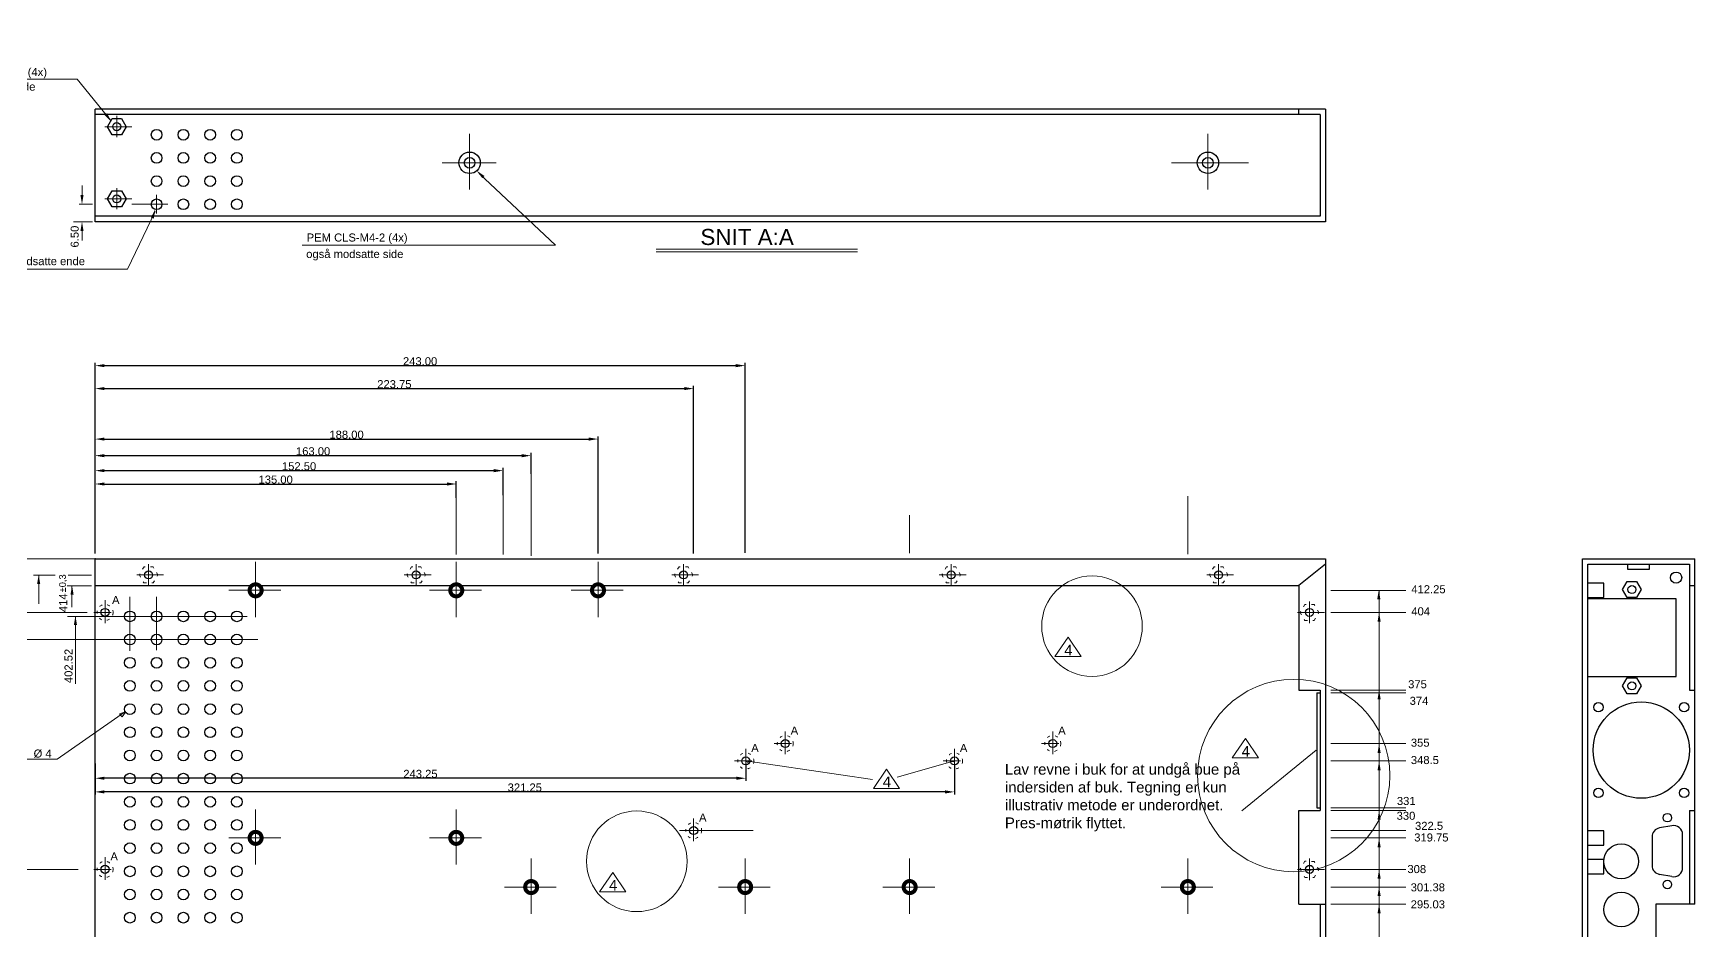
# Model space of a CAD drawing. Extents: x 23 to 957, y -82 to 697.
# Drawn here: x 336 to 957, y 362 to 697 of the extents above; entities that cross this region are included whole.
import ezdxf
from ezdxf.enums import TextEntityAlignment as Align

# ---------------------------------------------------------------- set-up
doc = ezdxf.new("R2010")
doc.units = 0
doc.header["$MEASUREMENT"] = 0
doc.linetypes.add('CENT', pattern=[11, 5, -2, 2, -2])
doc.linetypes.add('SKJUL1', pattern=[3, 1, -2])
doc.layers.get('0').update_dxf_attribs({"linetype": 'CONTINUOUS'})
doc.layers.get('DEFPOINTS').update_dxf_attribs({"linetype": 'CONTINUOUS'})
doc.layers.add('DIM', color=1, linetype='CONTINUOUS', lineweight=13)
doc.layers.add('EMNE', color=3, linetype='CONTINUOUS', lineweight=30)
doc.layers.get('0').off()
doc.styles.get("Standard").update_dxf_attribs({"font": 'arial.ttf'})
doc.dimstyles.get("Standard").update_dxf_attribs({"dimtxt": 0.18, "dimasz": 0.18, "dimexe": 0.18, "dimexo": 0.0625, "dimgap": 0.09, "dimtad": 0, "dimtih": 1, "dimtoh": 1, "dimdec": 4, "dimzin": 0, "dimdsep": 46, "dimtxsty": 'Standard', "dimcen": 0.09, "dimadec": 0, "dimazin": 0, "dimtfac": 1, "dimtdec": 4, "dimtofl": 0, "dimtmove": 0, "dimatfit": 3, "dimfxl": 0, "dimtolj": 1, "dimtzin": 0, "dimarcsym": 0})

# ---------------------------------------------------------------- blocks, each defined once
blk = doc.blocks.new('*D4')
at = {"color": 0, "linetype": 'ByBlock'}
for p, q in [((304.07, 690.18), (287.03, 690.18)), ((288.03, 651.68), (288.03, 686.68)), ((304.07, 648.18), (287.03, 648.18))]:
    blk.add_line(p, q, dxfattribs=at)
for points in [[(288.61, 686.68), (287.44, 686.68), (288.03, 690.18)], [(288.61, 651.68), (287.44, 651.68), (288.03, 648.18)]]:
    blk.add_solid(points, dxfattribs=at)
at = {"layer": 'DEFPOINTS', "color": 0, "linetype": 'ByBlock'}
for p in [(288.03, 690.18), (305.07, 690.18), (305.07, 648.18)]:
    blk.add_point(p, dxfattribs=at)
at = {"color": 0, "linetype": 'ByBlock'}
blk.add_text('42.00', height=3, rotation=90, dxfattribs=at).set_placement((286.53, 663.68))
blk = doc.blocks.new('*D3')
at = {"color": 0, "linetype": 'ByBlock'}
for p, q in [((305.07, 647.18), (305.07, 637.59)), ((313.17, 647.18), (313.17, 637.59)), ((308.57, 638.59), (309.67, 638.59))]:
    blk.add_line(p, q, dxfattribs=at)
for points in [[(308.57, 638.01), (308.57, 639.18), (305.07, 638.59)], [(309.67, 638.01), (309.67, 639.18), (313.17, 638.59)]]:
    blk.add_solid(points, dxfattribs=at)
at = {"layer": 'DEFPOINTS', "color": 0, "linetype": 'ByBlock'}
for p in [(305.07, 648.18), (313.17, 648.18), (313.17, 638.59)]:
    blk.add_point(p, dxfattribs=at)
at = {"color": 0, "linetype": 'ByBlock'}
blk.add_text('8.10', height=3, dxfattribs=at).set_placement((305.37, 640.09))
blk = doc.blocks.new('*D5')
at = {"color": 0, "linetype": 'ByBlock'}
for p, q in [((305.07, 691.18), (305.07, 697.7)), ((308.57, 696.7), (309.67, 696.7)), ((313.17, 691.18), (313.17, 697.7))]:
    blk.add_line(p, q, dxfattribs=at)
for points in [[(308.57, 696.12), (308.57, 697.28), (305.07, 696.7)], [(309.67, 696.12), (309.67, 697.28), (313.17, 696.7)]]:
    blk.add_solid(points, dxfattribs=at)
at = {"layer": 'DEFPOINTS', "color": 0, "linetype": 'ByBlock'}
for p in [(313.17, 696.7), (305.07, 690.18), (313.17, 690.18)]:
    blk.add_point(p, dxfattribs=at)
at = {"color": 0, "linetype": 'ByBlock'}
blk.add_text('8.10', height=3, dxfattribs=at).set_placement((305.37, 698.2))
blk = doc.blocks.new('*D6')
at = {"color": 0, "linetype": 'ByBlock'}
for p, q in [((304.07, 626.68), (293.22, 626.68)), ((294.22, 621.68), (294.22, 623.18)), ((304.07, 618.18), (293.22, 618.18))]:
    blk.add_line(p, q, dxfattribs=at)
for points in [[(294.8, 623.18), (293.63, 623.18), (294.22, 626.68)], [(294.8, 621.68), (293.63, 621.68), (294.22, 618.18)]]:
    blk.add_solid(points, dxfattribs=at)
at = {"layer": 'DEFPOINTS', "color": 0, "linetype": 'ByBlock'}
for p in [(294.22, 626.68), (305.07, 626.68), (305.07, 618.18)]:
    blk.add_point(p, dxfattribs=at)
at = {"color": 0, "linetype": 'ByBlock'}
blk.add_text('8.50', height=3, rotation=90, dxfattribs=at).set_placement((292.72, 618.18))
blk = doc.blocks.new('*D7')
at = {"color": 0, "linetype": 'ByBlock'}
for p, q in [((304.07, 653.68), (287.47, 653.68)), ((288.47, 621.68), (288.47, 650.18)), ((304.07, 618.18), (287.47, 618.18))]:
    blk.add_line(p, q, dxfattribs=at)
for points in [[(289.06, 650.18), (287.89, 650.18), (288.47, 653.68)], [(289.06, 621.68), (287.89, 621.68), (288.47, 618.18)]]:
    blk.add_solid(points, dxfattribs=at)
at = {"layer": 'DEFPOINTS', "color": 0, "linetype": 'ByBlock'}
for p in [(288.47, 653.68), (305.07, 653.68), (305.07, 618.18)]:
    blk.add_point(p, dxfattribs=at)
at = {"color": 0, "linetype": 'ByBlock'}
blk.add_text('35.50', height=3, rotation=90, dxfattribs=at).set_placement((286.97, 630.18))
blk = doc.blocks.new('*D8')
at = {"color": 0, "linetype": 'ByBlock'}
for p, q in [((305.07, 502.53), (305.07, 505.3)), ((308.57, 504.3), (314.57, 504.3)), ((318.07, 502.53), (318.07, 505.3))]:
    blk.add_line(p, q, dxfattribs=at)
for points in [[(308.57, 503.72), (308.57, 504.88), (305.07, 504.3)], [(314.57, 503.72), (314.57, 504.88), (318.07, 504.3)]]:
    blk.add_solid(points, dxfattribs=at)
at = {"layer": 'DEFPOINTS', "color": 0, "linetype": 'ByBlock'}
for p in [(318.07, 504.3), (305.07, 501.53), (318.07, 501.53)]:
    blk.add_point(p, dxfattribs=at)
at = {"color": 0, "linetype": 'ByBlock'}
blk.add_text('13.00', height=3, dxfattribs=at).set_placement((306.57, 505.8))
blk = doc.blocks.new('*D9')
at = {"color": 0, "linetype": 'ByBlock'}
for p, q in [((305.07, 502.53), (305.07, 510.3)), ((328.07, 502.53), (328.07, 510.3)), ((308.57, 509.3), (324.57, 509.3))]:
    blk.add_line(p, q, dxfattribs=at)
for points in [[(308.57, 508.72), (308.57, 509.88), (305.07, 509.3)], [(324.57, 508.72), (324.57, 509.88), (328.07, 509.3)]]:
    blk.add_solid(points, dxfattribs=at)
at = {"layer": 'DEFPOINTS', "color": 0, "linetype": 'ByBlock'}
for p in [(328.07, 509.3), (305.07, 501.53), (328.07, 501.53)]:
    blk.add_point(p, dxfattribs=at)
at = {"color": 0, "linetype": 'ByBlock'}
blk.add_text('23.00', height=3, dxfattribs=at).set_placement((311.07, 510.8))
blk = doc.blocks.new('*D38')
at = {"color": 0, "linetype": 'ByBlock'}
for p, q in [((355.07, 502.53), (355.07, 517.09)), ((358.57, 516.09), (411.57, 516.09)), ((415.07, 502.53), (415.07, 517.09))]:
    blk.add_line(p, q, dxfattribs=at)
for points in [[(358.57, 516.67), (358.57, 515.5), (355.07, 516.09)], [(411.57, 516.67), (411.57, 515.5), (415.07, 516.09)]]:
    blk.add_solid(points, dxfattribs=at)
at = {"layer": 'DEFPOINTS', "color": 0, "linetype": 'ByBlock'}
for p in [(415.07, 516.09), (355.07, 501.53), (415.07, 501.53)]:
    blk.add_point(p, dxfattribs=at)
at = {"color": 0, "linetype": 'ByBlock'}
blk.add_text('60.00', height=3, dxfattribs=at).set_placement((385.07, 519.09), align=Align.MIDDLE_CENTER)
blk = doc.blocks.new('*D70')
at = {"layer": 'DEFPOINTS', "color": 0}
for p in [(494.07, 528.51), (359.07, 522.33), (494.07, 522.33)]:
    blk.add_point(p, dxfattribs=at)
at = {"layer": 'DIM', "color": 0, "lineweight": -2}
for p, q in [((359.07, 523.33), (359.07, 529.51)), ((362.57, 528.51), (490.57, 528.51)), ((494.07, 523.33), (494.07, 529.51))]:
    blk.add_line(p, q, dxfattribs=at)
at = {"layer": 'DIM', "color": 0}
for points in [[(362.57, 529.1), (362.57, 527.93), (359.07, 528.51)], [(490.57, 529.1), (490.57, 527.93), (494.07, 528.51)]]:
    blk.add_solid(points, dxfattribs=at)
at = {"layer": 'DIM', "color": 0, "insert": (426.57, 530.14), "char_height": 3, "attachment_point": 5}
blk.add_mtext('\\A1;135.00', dxfattribs=at)
blk = doc.blocks.new('*D72')
at = {"layer": 'DEFPOINTS', "color": 0}
for p in [(522.07, 539.1), (359.07, 531.32), (522.07, 531.32)]:
    blk.add_point(p, dxfattribs=at)
at = {"layer": 'DIM', "color": 0, "lineweight": -2}
for p, q in [((359.07, 532.32), (359.07, 540.1)), ((362.57, 539.1), (518.57, 539.1)), ((522.07, 532.32), (522.07, 540.1))]:
    blk.add_line(p, q, dxfattribs=at)
at = {"layer": 'DIM', "color": 0}
for points in [[(362.57, 539.68), (362.57, 538.51), (359.07, 539.1)], [(518.57, 539.68), (518.57, 538.51), (522.07, 539.1)]]:
    blk.add_solid(points, dxfattribs=at)
at = {"layer": 'DIM', "color": 0, "insert": (440.57, 540.72), "char_height": 3, "attachment_point": 5}
blk.add_mtext('\\A1;163.00', dxfattribs=at)
blk = doc.blocks.new('*D39')
at = {"color": 0, "linetype": 'ByBlock'}
for p, q in [((355.07, 669.53), (355.07, 680.72)), ((358.57, 679.72), (491.57, 679.72)), ((495.07, 669.53), (495.07, 680.72))]:
    blk.add_line(p, q, dxfattribs=at)
for points in [[(358.57, 680.3), (358.57, 679.13), (355.07, 679.72)], [(491.57, 680.3), (491.57, 679.13), (495.07, 679.72)]]:
    blk.add_solid(points, dxfattribs=at)
at = {"layer": 'DEFPOINTS', "color": 0, "linetype": 'ByBlock'}
for p in [(495.07, 679.72), (355.07, 668.53), (495.07, 668.53)]:
    blk.add_point(p, dxfattribs=at)
at = {"color": 0, "linetype": 'ByBlock'}
blk.add_text('140.00', height=3, dxfattribs=at).set_placement((425.07, 682.72), align=Align.MIDDLE_CENTER)
blk = doc.blocks.new('*D40')
at = {"color": 0, "linetype": 'ByBlock'}
for p, q in [((355.07, 669.53), (355.07, 693.43)), ((358.57, 692.43), (767.57, 692.43)), ((771.07, 669.53), (771.07, 693.43))]:
    blk.add_line(p, q, dxfattribs=at)
for points in [[(358.57, 693.02), (358.57, 691.85), (355.07, 692.43)], [(767.57, 693.02), (767.57, 691.85), (771.07, 692.43)]]:
    blk.add_solid(points, dxfattribs=at)
at = {"layer": 'DEFPOINTS', "color": 0, "linetype": 'ByBlock'}
for p in [(771.07, 692.43), (355.07, 668.53), (771.07, 668.53)]:
    blk.add_point(p, dxfattribs=at)
at = {"color": 0, "linetype": 'ByBlock'}
blk.add_text('416.00', height=3, dxfattribs=at).set_placement((563.07, 695.43), align=Align.MIDDLE_CENTER)
blk = doc.blocks.new('*D41')
at = {"color": 0, "linetype": 'ByBlock'}
for p, q in [((817.07, 648.53), (827.77, 648.53)), ((826.77, 630.03), (826.77, 645.03)), ((817.07, 626.53), (827.77, 626.53))]:
    blk.add_line(p, q, dxfattribs=at)
for points in [[(826.19, 645.03), (827.36, 645.03), (826.77, 648.53)], [(826.19, 630.03), (827.36, 630.03), (826.77, 626.53)]]:
    blk.add_solid(points, dxfattribs=at)
at = {"layer": 'DEFPOINTS', "color": 0, "linetype": 'ByBlock'}
for p in [(816.07, 648.53), (826.77, 648.53), (816.07, 626.53)]:
    blk.add_point(p, dxfattribs=at)
at = {"color": 0, "linetype": 'ByBlock'}
blk.add_text('22.00', height=3, rotation=90, dxfattribs=at).set_placement((823.77, 637.53), align=Align.MIDDLE_CENTER)
blk = doc.blocks.new('*D71')
at = {"layer": 'DEFPOINTS', "color": 0}
for p in [(511.57, 533.5), (359.07, 523.35), (511.57, 523.35)]:
    blk.add_point(p, dxfattribs=at)
at = {"layer": 'DIM', "color": 0, "lineweight": -2}
for p, q in [((359.07, 524.35), (359.07, 534.5)), ((511.57, 524.35), (511.57, 534.5)), ((362.57, 533.5), (508.07, 533.5))]:
    blk.add_line(p, q, dxfattribs=at)
at = {"layer": 'DIM', "color": 0}
for points in [[(362.57, 534.09), (362.57, 532.92), (359.07, 533.5)], [(508.07, 534.09), (508.07, 532.92), (511.57, 533.5)]]:
    blk.add_solid(points, dxfattribs=at)
at = {"layer": 'DIM', "color": 0, "insert": (435.32, 535.12), "char_height": 3, "attachment_point": 5}
blk.add_mtext('\\A1;152.50', dxfattribs=at)
blk = doc.blocks.new('*D75')
at = {"layer": 'DEFPOINTS', "color": 0}
for p in [(602.07, 572.74), (359.07, 522.16), (602.07, 501.85)]:
    blk.add_point(p, dxfattribs=at)
at = {"layer": 'DIM', "color": 0, "lineweight": -2}
for p, q in [((359.07, 523.16), (359.07, 573.74)), ((362.57, 572.74), (598.57, 572.74)), ((602.07, 502.85), (602.07, 573.74))]:
    blk.add_line(p, q, dxfattribs=at)
at = {"layer": 'DIM', "color": 0}
for points in [[(362.57, 573.32), (362.57, 572.16), (359.07, 572.74)], [(598.57, 573.32), (598.57, 572.16), (602.07, 572.74)]]:
    blk.add_solid(points, dxfattribs=at)
at = {"layer": 'DIM', "color": 0, "insert": (480.57, 574.36), "char_height": 3, "attachment_point": 5}
blk.add_mtext('\\A1;243.00', dxfattribs=at)
blk = doc.blocks.new('*D42')
at = {"color": 0, "linetype": 'ByBlock'}
for p, q in [((355.07, 502.53), (355.07, 524.6)), ((358.57, 523.6), (457.82, 523.6)), ((461.32, 502.53), (461.32, 524.6))]:
    blk.add_line(p, q, dxfattribs=at)
for points in [[(358.57, 524.19), (358.57, 523.02), (355.07, 523.6)], [(457.82, 524.19), (457.82, 523.02), (461.32, 523.6)]]:
    blk.add_solid(points, dxfattribs=at)
at = {"layer": 'DEFPOINTS', "color": 0, "linetype": 'ByBlock'}
for p in [(461.32, 523.6), (355.07, 501.53), (461.32, 501.53)]:
    blk.add_point(p, dxfattribs=at)
at = {"color": 0, "linetype": 'ByBlock'}
blk.add_text('106.25', height=3, dxfattribs=at).set_placement((408.2, 526.6), align=Align.MIDDLE_CENTER)
blk = doc.blocks.new('*D43')
at = {"color": 0, "linetype": 'ByBlock'}
for p, q in [((355.07, 502.53), (355.07, 576.48)), ((358.57, 575.48), (656.07, 575.48)), ((659.57, 502.53), (659.57, 576.48))]:
    blk.add_line(p, q, dxfattribs=at)
for points in [[(358.57, 576.06), (358.57, 574.9), (355.07, 575.48)], [(656.07, 576.06), (656.07, 574.9), (659.57, 575.48)]]:
    blk.add_solid(points, dxfattribs=at)
at = {"layer": 'DEFPOINTS', "color": 0, "linetype": 'ByBlock'}
for p in [(659.57, 575.48), (355.07, 501.53), (659.57, 501.53)]:
    blk.add_point(p, dxfattribs=at)
at = {"color": 0, "linetype": 'ByBlock'}
blk.add_text('304.50', height=3, dxfattribs=at).set_placement((507.32, 578.48), align=Align.MIDDLE_CENTER)
blk = doc.blocks.new('*D44')
at = {"color": 0, "linetype": 'ByBlock'}
for p, q in [((355.07, 502.53), (355.07, 582.3)), ((358.57, 581.3), (760.07, 581.3)), ((763.57, 502.53), (763.57, 582.3))]:
    blk.add_line(p, q, dxfattribs=at)
for points in [[(358.57, 581.88), (358.57, 580.72), (355.07, 581.3)], [(760.07, 581.88), (760.07, 580.72), (763.57, 581.3)]]:
    blk.add_solid(points, dxfattribs=at)
at = {"layer": 'DEFPOINTS', "color": 0, "linetype": 'ByBlock'}
for p in [(763.57, 581.3), (355.07, 501.53), (763.57, 501.53)]:
    blk.add_point(p, dxfattribs=at)
at = {"color": 0, "linetype": 'ByBlock'}
blk.add_text('408.50', height=3, dxfattribs=at).set_placement((559.32, 584.3), align=Align.MIDDLE_CENTER)
blk = doc.blocks.new('*D73')
at = {"layer": 'DEFPOINTS', "color": 0}
for p in [(547.07, 545.3), (359.07, 501.53), (547.07, 501.53)]:
    blk.add_point(p, dxfattribs=at)
at = {"layer": 'DIM', "color": 0, "lineweight": -2}
for p, q in [((359.07, 502.53), (359.07, 546.3)), ((362.57, 545.3), (543.57, 545.3)), ((547.07, 502.53), (547.07, 546.3))]:
    blk.add_line(p, q, dxfattribs=at)
at = {"layer": 'DIM', "color": 0}
for points in [[(362.57, 545.88), (362.57, 544.71), (359.07, 545.3)], [(543.57, 545.88), (543.57, 544.71), (547.07, 545.3)]]:
    blk.add_solid(points, dxfattribs=at)
at = {"layer": 'DIM', "color": 0, "insert": (453.07, 546.92), "char_height": 3, "attachment_point": 5}
blk.add_mtext('\\A1;188.00', dxfattribs=at)
blk = doc.blocks.new('*D74')
at = {"layer": 'DEFPOINTS', "color": 0}
for p in [(582.82, 564.16), (359.07, 501.53), (582.82, 501.53)]:
    blk.add_point(p, dxfattribs=at)
at = {"layer": 'DIM', "color": 0, "lineweight": -2}
for p, q in [((359.07, 502.53), (359.07, 565.16)), ((362.57, 564.16), (579.32, 564.16)), ((582.82, 502.53), (582.82, 565.16))]:
    blk.add_line(p, q, dxfattribs=at)
at = {"layer": 'DIM', "color": 0}
for points in [[(362.57, 564.75), (362.57, 563.58), (359.07, 564.16)], [(579.32, 564.75), (579.32, 563.58), (582.82, 564.16)]]:
    blk.add_solid(points, dxfattribs=at)
at = {"layer": 'DIM', "color": 0, "insert": (470.95, 565.79), "char_height": 3, "attachment_point": 5}
blk.add_mtext('\\A1;223.75', dxfattribs=at)
blk = doc.blocks.new('*D45')
at = {"color": 0, "linetype": 'ByBlock'}
for p, q in [((355.07, 502.53), (355.07, 583.21)), ((358.57, 582.21), (609.57, 582.21)), ((613.07, 502.53), (613.07, 583.21))]:
    blk.add_line(p, q, dxfattribs=at)
for points in [[(358.57, 582.79), (358.57, 581.63), (355.07, 582.21)], [(609.57, 582.79), (609.57, 581.63), (613.07, 582.21)]]:
    blk.add_solid(points, dxfattribs=at)
at = {"layer": 'DEFPOINTS', "color": 0, "linetype": 'ByBlock'}
for p in [(613.07, 582.21), (355.07, 501.53), (613.07, 501.53)]:
    blk.add_point(p, dxfattribs=at)
at = {"color": 0, "linetype": 'ByBlock'}
blk.add_text('258.00', height=3, dxfattribs=at).set_placement((484.07, 585.21), align=Align.MIDDLE_CENTER)
blk = doc.blocks.new('*D46')
at = {"color": 0, "linetype": 'ByBlock'}
for p, q in [((355.07, 502.53), (355.07, 596.69)), ((713.07, 502.53), (713.07, 596.69)), ((358.57, 595.69), (709.57, 595.69))]:
    blk.add_line(p, q, dxfattribs=at)
for points in [[(358.57, 596.27), (358.57, 595.11), (355.07, 595.69)], [(709.57, 596.27), (709.57, 595.11), (713.07, 595.69)]]:
    blk.add_solid(points, dxfattribs=at)
at = {"layer": 'DEFPOINTS', "color": 0, "linetype": 'ByBlock'}
for p in [(713.07, 595.69), (355.07, 501.53), (713.07, 501.53)]:
    blk.add_point(p, dxfattribs=at)
at = {"color": 0, "linetype": 'ByBlock'}
blk.add_text('358.00', height=3, dxfattribs=at).set_placement((534.07, 598.69), align=Align.MIDDLE_CENTER)
blk = doc.blocks.new('A$C3B673079')
at = {"layer": 'DIM', "linetype": 'Continuous'}
for p, q in [((-154.87, -68.03), (-154.87, -76.53)), ((-159.07, -72.56), (-152.57, -72.56))]:
    blk.add_line(p, q, dxfattribs=at)
at = {"layer": 'DIM', "color": 1, "linetype": 'SKJUL1'}
blk.add_circle((-154.87, -72.56), 3, dxfattribs=at)
at = {"layer": 'DIM'}
blk.add_text('A', height=3, dxfattribs=at).set_placement((-152.85, -69.21))
blk = doc.blocks.new('*D76')
at = {"layer": 'DEFPOINTS', "color": 0}
for p in [(359.07, 425.03), (602.33, 425.03), (359.07, 418.56)]:
    blk.add_point(p, dxfattribs=at)
at = {"layer": 'DIM', "color": 0, "lineweight": -2}
for p, q in [((359.07, 424.03), (359.07, 417.56)), ((602.33, 424.03), (602.33, 417.56)), ((598.83, 418.56), (362.57, 418.56))]:
    blk.add_line(p, q, dxfattribs=at)
at = {"layer": 'DIM', "color": 0}
for points in [[(362.57, 419.15), (362.57, 417.98), (359.07, 418.56)], [(598.83, 419.15), (598.83, 417.98), (602.33, 418.56)]]:
    blk.add_solid(points, dxfattribs=at)
at = {"layer": 'DIM', "color": 0, "insert": (480.7, 420.19), "char_height": 3, "attachment_point": 5}
blk.add_mtext('\\A1;243.25', dxfattribs=at)
blk = doc.blocks.new('*D77')
at = {"layer": 'DEFPOINTS', "color": 0}
for p in [(359.07, 424.74), (680.33, 424.74), (359.07, 413.47)]:
    blk.add_point(p, dxfattribs=at)
at = {"layer": 'DIM', "color": 0, "lineweight": -2}
for p, q in [((359.07, 423.74), (359.07, 412.47)), ((680.33, 423.74), (680.33, 412.47)), ((676.83, 413.47), (362.57, 413.47))]:
    blk.add_line(p, q, dxfattribs=at)
at = {"layer": 'DIM', "color": 0}
for points in [[(362.57, 414.05), (362.57, 412.88), (359.07, 413.47)], [(676.83, 414.05), (676.83, 412.88), (680.33, 413.47)]]:
    blk.add_solid(points, dxfattribs=at)
at = {"layer": 'DIM', "color": 0, "insert": (519.7, 415.09), "char_height": 3, "attachment_point": 5}
blk.add_mtext('\\A1;321.25', dxfattribs=at)

msp = doc.modelspace()

# ---------------------------------------------------------------- linework, layer by layer
at = {"layer": 'DIM'}
for p, q in [((352.41858, 679.71428), (308.89858, 679.71428)), ((364.81858, 664.47428), (352.41858, 679.71428)), ((502.6077, 644.48671), (531.1577, 617.77671)), ((381.53412, 630.38671), (371.14412, 608.79671)), ((531.1577, 617.77671), (436.5377, 617.77671)), ((371.14412, 608.79671), (296.81412, 608.79671)), ((522.07412, 532.32162), (522.07412, 501.71584)), ((494.07412, 523.32897), (494.07412, 502.16253)), ((511.57412, 524.34953), (511.57412, 502.16253)), ((767.57412, 523.9584), (767.57412, 502.33351)), ((663.57412, 516.81451), (663.57412, 502.64983)), ((344.16507, 494.40135), (335.9861, 494.40135)), ((337.97753, 494.23529), (337.97753, 483.77351)), ((357.72585, 494.40135), (349.06181, 494.40135)), ((357.72585, 490.41591), (348.59847, 490.41591)), ((350.42395, 490.41591), (350.42395, 482.44503)), ((821.07412, 488.77671), (849.07412, 488.77671)), ((839.07412, 76.52671), (839.07412, 488.77671)), ((839.07412, 488.77671), (839.07412, 488.77671)), ((358.07412, 479.04671), (348.76442, 479.04671)), ((351.75156, 478.95777), (351.75156, 453.88271)), ((821.07412, 480.52781), (849.07412, 480.52781)), ((722.78476, 471.25666), (717.86952, 463.99808)), ((722.78476, 471.25666), (727.70001, 463.99808)), ((717.86952, 463.99808), (727.70001, 463.99808)), ((821.07412, 451.5251), (849.07412, 451.5251)), ((821.07412, 450.5251), (849.07412, 450.5251)), ((789.08439, 433.42127), (784.16914, 426.16269)), ((787.72818, 406.37601), (815.57412, 429.0851)), ((789.08439, 433.42127), (793.99964, 426.16269)), ((821.07412, 431.52671), (849.07412, 431.52671)), ((603.50942, 425.2078), (602.32765, 425.02826)), ((602.32765, 425.02826), (649.70512, 418.09819)), ((602.32765, 425.02826), (603.21333, 424.4157)), ((603.21333, 424.4157), (603.50942, 425.2078)), ((680.32765, 425.02826), (658.95133, 418.92723)), ((680.32765, 425.02826), (679.53513, 424.953)), ((679.53513, 424.953), (679.69092, 424.68771)), ((679.69092, 424.68771), (680.32765, 425.02826)), ((784.16914, 426.16269), (793.99964, 426.16269)), ((821.07412, 425.02826), (849.07412, 425.02826)), ((654.91655, 422.00747), (650.0013, 414.74889)), ((654.91655, 422.00747), (659.83179, 414.74889)), ((650.0013, 414.74889), (659.83179, 414.74889)), ((821.07412, 407.5251), (849.07412, 407.5251)), ((821.07412, 406.5251), (849.07412, 406.5251)), ((605.12826, 399.02826), (577.48022, 399.02826)), ((605.12826, 399.02826), (586.31936, 399.02826)), ((821.07412, 399.02671), (849.07412, 399.02671)), ((821.07412, 396.27671), (849.07412, 396.27671)), ((552.60514, 383.39885), (547.68989, 376.14027)), ((552.60514, 383.39885), (557.52039, 376.14027)), ((821.07412, 384.5301), (849.07412, 384.5301)), ((547.68989, 376.14027), (557.52039, 376.14027)), ((821.07412, 377.90671), (849.07412, 377.90671)), ((821.07412, 371.5551), (849.07412, 371.5551))]:
    msp.add_line(p, q, dxfattribs=at)
at = {"layer": 'DIM', "color": 1, "linetype": 'Continuous'}
for p, q in [((367.17642, 666.06086), (367.17642, 658.16432)), ((372.79442, 662.02561), (362.74117, 662.02561)), ((499.07071, 638.55367), (499.07071, 659.37687)), ((775.07587, 638.53731), (775.07587, 659.36051)), ((488.77071, 648.52367), (508.94826, 648.52367)), ((372.81442, 635.02561), (362.76117, 635.02561)), ((367.17642, 639.09086), (367.17642, 631.19432)), ((379.07596, 498.56306), (379.07596, 490.51305)), ((479.07596, 498.56306), (479.07596, 490.51305)), ((579.07596, 498.56306), (579.07596, 490.51305)), ((679.07596, 498.56306), (679.07596, 490.51305)), ((779.07596, 498.56306), (779.07596, 490.51305)), ((384.67397, 494.52781), (374.62072, 494.52781)), ((484.67397, 494.52781), (474.62072, 494.52781)), ((584.67397, 494.52781), (574.62072, 494.52781)), ((684.67397, 494.52781), (674.62072, 494.52781)), ((784.67397, 494.52781), (774.62072, 494.52781)), ((813.07596, 484.56306), (813.07596, 476.51305)), ((818.67397, 480.52781), (808.62072, 480.52781)), ((813.08193, 388.55638), (813.08193, 380.50637)), ((818.67397, 384.52671), (808.62072, 384.52671))]:
    msp.add_line(p, q, dxfattribs=at)
at = {"layer": 'DIM', "color": 1}
for p, q in [((761.50412, 648.52671), (790.19412, 648.52671)), ((382.07412, 629.52671), (382.07412, 636.57671)), ((372.81442, 633.02561), (386.21412, 633.02561)), ((419.07764, 478.78092), (419.07764, 499.42877)), ((494.07764, 478.78092), (494.07764, 499.42877)), ((547.07764, 478.78092), (547.07764, 499.42877)), ((372.07412, 486.37921), (372.07412, 466.21671)), ((382.07412, 486.37921), (382.07412, 466.42671)), ((409.06764, 488.78092), (428.4608, 488.78092)), ((484.06764, 488.78092), (503.4608, 488.78092)), ((537.06764, 488.78092), (556.4608, 488.78092)), ((358.07412, 479.04671), (415.94412, 479.04671)), ((358.07412, 470.38671), (419.85412, 470.38671)), ((419.07764, 386.28092), (419.07764, 406.92877)), ((494.07764, 386.28092), (494.07764, 406.92877)), ((409.06764, 396.28092), (428.4608, 396.28092)), ((484.06764, 396.28092), (503.4608, 396.28092)), ((522.07764, 367.91092), (522.07764, 388.55877)), ((602.07764, 367.91092), (602.07764, 388.55877)), ((663.57764, 367.91092), (663.57764, 388.55877)), ((767.57764, 367.91092), (767.57764, 388.55877)), ((512.06764, 377.91092), (531.4608, 377.91092)), ((592.06764, 377.91092), (611.4608, 377.91092)), ((653.56764, 377.91092), (672.9608, 377.91092)), ((757.56764, 377.91092), (776.9608, 377.91092))]:
    msp.add_line(p, q, dxfattribs=at)
at = {"layer": 'DIM', "linetype": 'ByBlock'}
for p, q in [((354.17412, 636.52671), (354.17412, 640.02671)), ((358.07412, 633.02671), (353.17412, 633.02671)), ((358.07412, 626.52671), (351.02756, 626.52671)), ((358.07412, 626.52671), (353.17412, 626.52671)), ((354.17412, 623.02671), (354.17412, 619.52671)), ((356.11412, 480.52671), (299.4766, 480.52671)), ((352.77412, 384.52671), (310.81562, 384.52671))]:
    msp.add_line(p, q, dxfattribs=at)
at = {"layer": 'DIM', "linetype": 'Continuous'}
for p, q in [((568.86523, 616.28173), (644.08877, 616.28173)), ((568.86523, 615.31341), (644.08877, 615.31341)), ((362.77765, 485.06272), (362.77765, 476.56272)), ((358.57826, 480.52826), (365.07826, 480.52826)), ((370.42846, 443.44991), (344.87063, 425.64138)), ((617.07765, 436.06272), (617.07765, 427.56272)), ((717.07765, 436.06272), (717.07765, 427.56272)), ((602.32765, 429.56272), (602.32765, 421.06272)), ((612.87826, 431.52826), (619.37826, 431.52826)), ((712.87826, 431.52826), (719.37826, 431.52826)), ((344.87063, 425.64138), (332.09376, 425.64138)), ((598.12826, 425.02826), (604.62826, 425.02826)), ((578.62826, 399.02826), (585.12826, 399.02826)), ((582.82765, 403.56272), (582.82765, 395.06272)), ((362.77765, 389.06272), (362.77765, 380.56272)), ((358.57826, 384.52826), (365.07826, 384.52826))]:
    msp.add_line(p, q, dxfattribs=at)
at = {"layer": 'DIM', "color": 1, "linetype": 'ByBlock'}
for p, q in [((359.07412, 500.52671), (294.29889, 500.52671)), ((373.78412, 470.38671), (305.22562, 470.38671))]:
    msp.add_line(p, q, dxfattribs=at)
at = {"layer": 'DIM', "linetype": 'CENT'}
for p, q in [((370.40853, 443.4017), (368.13355, 442.64393)), ((368.13355, 442.64393), (369.23657, 441.54938)), ((369.23657, 441.54938), (370.40853, 443.3175))]:
    msp.add_line(p, q, dxfattribs=at)
at = {"layer": 'DIM', "color": 1, "linetype": 'SKJUL1'}
for points in [[(377.32461, 491.53774), (380.78868, 491.52232), (382.53407, 494.51458), (380.81539, 497.52226), (377.35132, 497.53768), (375.60593, 494.54542)], [(477.32461, 491.53774), (480.78868, 491.52232), (482.53407, 494.51458), (480.81539, 497.52226), (477.35132, 497.53768), (475.60593, 494.54542)], [(577.32461, 491.53774), (580.78868, 491.52232), (582.53407, 494.51458), (580.81539, 497.52226), (577.35132, 497.53768), (575.60593, 494.54542)], [(677.32461, 491.53774), (680.78868, 491.52232), (682.53407, 494.51458), (680.81539, 497.52226), (677.35132, 497.53768), (675.60593, 494.54542)], [(777.32461, 491.53774), (780.78868, 491.52232), (782.53407, 494.51458), (780.81539, 497.52226), (777.35132, 497.53768), (775.60593, 494.54542)], [(811.32461, 477.53774), (814.78868, 477.52232), (816.53407, 480.51458), (814.81539, 483.52226), (811.35132, 483.53768), (809.60593, 480.54542)], [(811.33057, 381.53107), (814.79464, 381.51564), (816.54003, 384.5079), (814.82136, 387.51558), (811.35729, 387.53101), (809.6119, 384.53875)]]:
    msp.add_lwpolyline(points, close=True, dxfattribs=at)
at = {"layer": 'DIM'}
for centre, radius in [((731.74166, 475.38432), 18.80734), ((807.16237, 419.5925), 35.93186), ((561.56203, 387.5265), 18.80734)]:
    msp.add_circle(centre, radius, dxfattribs=at)
at = {"layer": 'DIM', "color": 1, "linetype": 'SKJUL1'}
for centre in [(362.77765, 480.52826), (617.07765, 431.52826), (717.07765, 431.52826), (602.32765, 425.02826), (582.82765, 399.02826), (362.77765, 384.52826)]:
    msp.add_circle(centre, 3, dxfattribs=at)
at = {"layer": 'DIM', "linetype": 'ByBlock'}
for points in [[(363.53407, 667.08607), (362.59042, 666.40004), (365.12033, 663.9121)], [(503.84112, 642.76099), (504.63993, 643.61129), (501.68963, 645.58258)], [(354.75745, 636.52671), (353.59079, 636.52671), (354.17412, 633.02671)], [(379.92466, 628.06918), (381.0315, 627.70038), (381.5845, 631.2053)], [(354.75745, 623.02671), (353.59079, 623.02671), (354.17412, 626.52671)], [(338.5612, 491.13377), (337.39453, 491.13377), (337.97787, 494.63377)], [(351.03551, 487.1319), (349.86884, 487.1319), (350.45218, 490.6319)], [(839.53803, 485.44212), (838.37137, 485.44212), (838.9547, 488.94212)], [(352.31195, 475.82226), (351.14529, 475.82226), (351.72862, 479.32226)], [(839.6555, 477.0317), (838.48883, 477.0317), (839.07217, 480.5317)], [(839.65745, 448.0251), (838.49079, 448.0251), (839.07412, 451.5251)], [(839.6555, 428.03843), (838.48883, 428.03843), (839.07217, 431.53843)], [(839.6555, 421.53998), (838.48883, 421.53998), (839.07217, 425.03998)], [(839.6555, 403.03682), (838.48883, 403.03682), (839.07217, 406.53682)], [(839.6555, 392.78843), (838.48883, 392.78843), (839.07217, 396.28843)], [(839.65745, 381.02671), (838.49079, 381.02671), (839.07412, 384.52671)], [(839.6555, 374.57555), (838.48883, 374.57555), (839.07217, 378.07555)], [(839.65745, 368.0551), (838.49079, 368.0551), (839.07412, 371.5551)]]:
    msp.add_solid(points, dxfattribs=at)
at = {"layer": 'EMNE', "linetype": 'Continuous'}
for p, q in [((359.07412, 626.52671), (359.07412, 668.52671)), ((809.07412, 666.52671), (809.07412, 668.52671)), ((819.07412, 668.52671), (819.07412, 626.52671))]:
    msp.add_line(p, q, dxfattribs=at)
at = {"layer": 'EMNE'}
for p, q in [((819.07412, 668.52671), (359.07412, 668.52671)), ((817.07412, 666.52671), (359.07412, 666.52671)), ((363.70412, 662.01671), (365.43412, 665.03671)), ((365.43412, 665.01671), (368.94412, 665.01671)), ((368.94412, 665.01671), (370.62412, 662.01671)), ((817.07412, 666.52671), (817.07412, 628.52671)), ((365.43412, 659.01671), (363.70412, 662.01671)), ((368.89412, 659.01671), (365.43412, 659.01671)), ((370.62412, 662.01671), (368.89412, 659.01671)), ((363.73412, 635.02671), (365.47412, 638.01671)), ((365.42412, 632.01671), (363.73412, 635.02671)), ((365.44412, 638.01671), (368.96412, 638.01671)), ((370.63412, 635.02671), (368.91412, 632.04671)), ((368.96412, 638.01671), (370.63412, 635.02671)), ((817.07412, 628.52671), (359.07412, 628.52671)), ((368.91412, 632.04671), (365.42412, 632.01671)), ((819.07412, 626.52671), (359.07412, 626.52671)), ((359.07412, 76.52671), (359.07412, 500.52671)), ((359.07412, 500.52671), (819.07412, 500.52671)), ((819.07412, 498.52671), (809.07412, 490.52671)), ((819.07412, 500.52671), (819.07412, 76.52671)), ((915.07412, 76.52671), (915.07412, 500.52671)), ((915.07412, 500.52671), (957.07412, 500.52671)), ((917.07412, 78.52671), (917.07412, 498.52671)), ((917.07412, 498.52671), (955.07412, 498.52671)), ((932.07412, 496.52671), (932.07412, 498.52671)), ((940.07412, 498.52671), (940.07412, 496.52671)), ((955.07412, 498.52671), (955.07412, 451.5251)), ((957.07412, 371.5551), (957.07412, 500.52671)), ((923.07412, 491.47671), (917.07412, 491.47671)), ((923.07412, 486.07671), (923.07412, 491.47671)), ((930.11641, 489.07296), (931.83508, 492.08065)), ((931.83508, 492.08065), (935.29915, 492.09607)), ((940.07412, 496.52671), (932.07412, 496.52671)), ((935.29915, 492.09607), (937.04454, 489.10381)), ((359.07412, 490.52671), (809.07412, 490.52671)), ((809.07412, 490.52671), (809.07412, 451.5251)), ((917.07412, 486.07671), (923.07412, 486.07671)), ((950.07412, 485.5851), (917.07412, 485.5851)), ((931.8618, 486.08071), (930.11641, 489.07296)), ((935.32586, 486.09613), (931.8618, 486.08071)), ((937.04454, 489.10381), (935.32586, 486.09613)), ((950.07412, 456.5851), (950.07412, 485.5851)), ((955.07412, 490.52671), (957.07412, 490.52671)), ((917.07412, 456.5851), (950.07412, 456.5851)), ((930.11641, 453.07296), (931.83508, 456.08065)), ((931.83508, 456.08065), (935.29915, 456.09607)), ((935.29915, 456.09607), (937.04454, 453.10381)), ((809.07412, 451.5251), (817.07412, 451.5251)), ((815.77412, 450.5251), (815.77412, 407.5251)), ((815.77412, 450.5251), (817.07412, 450.5251)), ((817.07412, 451.5251), (817.07412, 406.5251)), ((931.8618, 450.08071), (930.11641, 453.07296)), ((935.32586, 450.09613), (931.8618, 450.08071)), ((937.04454, 453.10381), (935.32586, 450.09613)), ((955.07412, 451.5251), (957.07412, 451.5251)), ((809.07412, 371.5551), (809.07412, 406.5251)), ((809.07412, 406.5251), (817.07412, 406.5251)), ((815.77412, 407.5251), (817.07412, 407.5251)), ((955.07412, 406.5251), (955.07412, 371.5551)), ((955.07412, 406.5251), (957.07412, 406.5251)), ((923.07412, 398.97671), (917.07412, 398.97671)), ((923.07412, 393.57671), (923.07412, 398.97671)), ((948.50585, 400.84201), (943.90585, 399.99134)), ((917.07412, 393.57671), (923.07412, 393.57671)), ((941.12412, 396.64802), (941.12412, 385.9781)), ((952.52412, 385.15098), (952.52412, 397.49869)), ((923.07412, 388.22671), (917.07412, 388.22671)), ((923.07412, 382.82671), (923.07412, 388.22671)), ((917.07412, 382.82671), (923.07412, 382.82671)), ((948.52242, 381.80464), (943.92242, 382.63177)), ((809.07412, 371.5551), (817.07412, 371.5551)), ((817.07412, 371.5551), (817.07412, 354.5551)), ((817.07412, 371.5551), (819.07412, 371.5551)), ((942.57412, 371.5551), (942.57412, 354.5551)), ((957.07412, 371.5551), (942.57412, 371.5551))]:
    msp.add_line(p, q, dxfattribs=at)
at = {"layer": 'EMNE', "const_width": 1.5}
for points in [[(416.82764, 488.78092, 1), (421.32764, 488.78092, 1)], [(491.82764, 488.78092, 1), (496.32764, 488.78092, 1)], [(544.82764, 488.78092, 1), (549.32764, 488.78092, 1)], [(416.82764, 396.28092, 1), (421.32764, 396.28092, 1)], [(491.82764, 396.28092, 1), (496.32764, 396.28092, 1)], [(519.82764, 377.91092, 1), (524.32764, 377.91092, 1)], [(599.82764, 377.91092, 1), (604.32764, 377.91092, 1)], [(661.32764, 377.91092, 1), (665.82764, 377.91092, 1)], [(765.32764, 377.91092, 1), (769.82764, 377.91092, 1)]]:
    msp.add_lwpolyline(points, format="xyb", close=True, dxfattribs=at)
at = {"layer": 'EMNE', "linetype": 'Continuous'}
for centre, radius in [((367.17045, 662.0278), 1.5), ((382.07412, 659.00671), 2), ((392.07412, 659.00671), 2), ((402.07412, 659.00671), 2), ((412.07412, 659.00671), 2), ((382.07412, 650.34671), 2), ((392.07412, 650.34671), 2), ((402.07412, 650.34671), 2), ((412.07412, 650.34671), 2), ((499.07071, 648.52367), 4), ((775.07587, 648.52731), 4), ((499.07071, 648.52367), 2), ((775.07587, 648.52731), 2), ((382.07412, 641.68671), 2), ((392.07412, 641.68671), 2), ((402.07412, 641.68671), 2), ((412.07412, 641.68671), 2), ((367.17045, 635.0278), 1.5), ((382.07412, 633.02671), 2), ((392.07412, 633.02671), 2), ((402.07412, 633.02671), 2), ((412.07412, 633.02671), 2), ((379.07, 494.53), 1.5), ((479.07, 494.53), 1.5), ((579.07, 494.53), 1.5), ((679.07, 494.53), 1.5), ((779.07, 494.53), 1.5), ((933.58047, 489.08839), 1.5), ((362.77765, 480.52826), 1.5), ((372.07412, 479.04671), 2), ((382.07412, 479.04671), 2), ((392.07412, 479.04671), 2), ((402.07412, 479.04671), 2), ((412.07412, 479.04671), 2), ((813.07, 480.53), 1.5), ((372.07412, 470.38671), 2), ((382.07412, 470.38671), 2), ((392.07412, 470.38671), 2), ((402.07412, 470.38671), 2), ((412.07412, 470.38671), 2), ((372.07412, 461.72671), 2), ((382.07412, 461.72671), 2), ((392.07412, 461.72671), 2), ((402.07412, 461.72671), 2), ((412.07412, 461.72671), 2), ((372.07412, 453.06671), 2), ((382.07412, 453.06671), 2), ((392.07412, 453.06671), 2), ((402.07412, 453.06671), 2), ((412.07412, 453.06671), 2), ((933.58047, 453.08839), 1.5), ((372.07412, 444.40671), 2), ((382.07412, 444.40671), 2), ((392.07412, 444.40671), 2), ((402.07412, 444.40671), 2), ((412.07412, 444.40671), 2), ((372.07412, 435.74671), 2), ((382.07412, 435.74671), 2), ((392.07412, 435.74671), 2), ((402.07412, 435.74671), 2), ((412.07412, 435.74671), 2), ((372.07412, 427.08671), 2), ((382.07412, 427.08671), 2), ((392.07412, 427.08671), 2), ((402.07412, 427.08671), 2), ((412.07412, 427.08671), 2), ((617.07765, 431.52826), 1.5), ((717.07765, 431.52826), 1.5), ((372.07412, 418.42671), 2), ((382.07412, 418.42671), 2), ((392.07412, 418.42671), 2), ((402.07412, 418.42671), 2), ((412.07412, 418.42671), 2), ((372.07412, 409.76671), 2), ((382.07412, 409.76671), 2), ((392.07412, 409.76671), 2), ((402.07412, 409.76671), 2), ((412.07412, 409.76671), 2), ((372.07412, 401.10671), 2), ((382.07412, 401.10671), 2), ((392.07412, 401.10671), 2), ((402.07412, 401.10671), 2), ((412.07412, 401.10671), 2), ((582.82765, 399.02826), 1.5), ((372.07412, 392.44671), 2), ((382.07412, 392.44671), 2), ((392.07412, 392.44671), 2), ((402.07412, 392.44671), 2), ((412.07412, 392.44671), 2), ((929.58282, 387.52244), 6.5), ((362.77765, 384.52826), 1.5), ((372.07412, 383.78671), 2), ((382.07412, 383.78671), 2), ((392.07412, 383.78671), 2), ((402.07412, 383.78671), 2), ((412.07412, 383.78671), 2), ((813.07596, 384.52332), 1.5), ((372.07412, 375.12671), 2), ((382.07412, 375.12671), 2), ((392.07412, 375.12671), 2), ((402.07412, 375.12671), 2), ((412.07412, 375.12671), 2), ((929.58282, 369.52244), 6.5), ((372.07412, 366.46671), 2), ((382.07412, 366.46671), 2), ((392.07412, 366.46671), 2), ((402.07412, 366.46671), 2), ((412.07412, 366.46671), 2)]:
    msp.add_circle(centre, radius, dxfattribs=at)
at = {"layer": 'EMNE'}
for centre, radius in [((950.08047, 493.52671), 2.1), ((937.07412, 429.0851), 18), ((921.07412, 445.0851), 1.75), ((953.07412, 445.0851), 1.75), ((602.32765, 425.02826), 1.5), ((680.32765, 425.02826), 1.5), ((921.07412, 413.0851), 1.75), ((953.07412, 413.0851), 1.75), ((946.82412, 403.8351), 1.6), ((946.82412, 378.8351), 1.6)]:
    msp.add_circle(centre, radius, dxfattribs=at)
for centre, start, end in [((944.52412, 396.64802), 100.47725059, 180), ((949.12412, 397.49869), 0, 100.47725059), ((944.52412, 385.9781), 180, 259.80659166), ((949.12412, 385.15098), 259.80659166, 0)]:
    msp.add_arc(centre, 3.4, start, end, dxfattribs=at)
at = {"layer": 'EMNE', "color": 0, "linetype": 'ByBlock'}
msp.add_point((359.07412, 500.52671), dxfattribs=at)

# ---------------------------------------------------------------- block references
msp.add_blockref('A$C3B673079', (835.20108, 497.58943))

# ---------------------------------------------------------------- texts
at = {"layer": 'DIM'}
for s, height, p in [('PEM F-M3-1 (4x)', 3, (308.96139, 680.94016)), ('også modsatte side', 3, (300.43412, 675.48671)), ('PEM CLS-M4-2 (4x)', 3, (438.17206, 619.11138)), ('også modsatte side', 3, (437.9877, 612.95671)), ('også modsatte ende', 3, (317.31412, 610.27671)), ('412.25', 3, (851.11606, 487.69091)), ('A', 3, (365.40529, 483.66628)), ('404', 3, (851.11606, 479.44201)), ('4', 4, (721.38041, 464.46638)), ('375', 3, (849.92131, 452.19221)), ('374', 3, (850.4983, 445.99513)), ('A', 3, (619.10007, 434.87584)), ('A', 3, (719.10007, 434.87584)), ('Ø 4', 3, (336.07665, 426.29671)), ('A', 3, (604.35007, 428.37584)), ('4', 4, (787.68004, 426.63099)), ('355', 3, (850.93373, 430.36236)), ('348.5', 3, (850.93373, 423.8639)), ('4', 4, (653.51219, 415.21719)), ('331', 3, (845.72075, 408.58238)), ('A', 3, (584.85007, 402.37584)), ('330', 3, (845.61699, 403.05229)), ('319.75', 3, (852.2019, 394.9393)), ('322.5', 3, (852.50524, 399.28526)), ('A', 3, (364.80007, 387.87584)), ('308', 3, (849.65503, 383.13206)), ('4', 4, (551.20079, 376.60857)), ('301.38', 3, (850.87654, 376.30489)), ('295.03', 3, (850.87654, 369.95328))]:
    msp.add_text(s, height=height, dxfattribs=at).set_placement(p)
at = {"layer": 'DIM', "linetype": 'ByBlock'}
msp.add_text('6.50', height=3, rotation=90, dxfattribs=at).set_placement((352.92412, 616.87505))
at = {"layer": 'DIM', "linetype": 'Continuous'}
msp.add_text('SNIT A:A', height=6, dxfattribs=at).set_placement((585.34198, 617.80772))
at = {"layer": 'DIM'}
for s, height, p in [('±0,3', 2.5, (348.1354, 488.00565)), ('414', 3, (348.63417, 480.62667)), ('402.52', 3, (350.62579, 454.12247))]:
    msp.add_text(s, height=height, rotation=90, dxfattribs=at).set_placement(p)
at = {"layer": 'DIM', "insert": (699.17685, 423.91399), "char_height": 4, "width": 92.86, "attachment_point": 1}
msp.add_mtext('Lav revne i buk for at undgå bue på indersiden af buk. Tegning er kun illustrativ metode er underordnet.\\PPres-møtrik flyttet.', dxfattribs=at)

# ---------------------------------------------------------------- dimensions: what is measured, and where the dimension line sits
at = {"layer": 'DIM'}
for base, p1, p2, picture, middle, set_off in [((775.07412, 692.43277), (359.07412, 668.52671), (775.07412, 668.52671), '*D40', (567.07412, 695.43277), (4, 0)), ((499.07412, 679.71589), (359.07412, 668.52671), (499.07412, 668.52671), '*D39', (429.07412, 682.71589), (4, 0)), ((767.57412, 602.73118), (359.07412, 522.9584), (767.57412, 522.9584), '*D44', (563.32412, 605.73118), (4, 21.43169)), ((717.07412, 595.68965), (359.07412, 501.52671), (717.07412, 501.52671), '*D46', (538.07412, 598.68965), (4, 0)), ((663.57412, 589.76637), (359.07412, 515.81451), (663.57412, 515.81451), '*D43', (511.32412, 592.76637), (4, 14.28779)), ((617.07412, 582.21016), (359.07412, 501.52671), (617.07412, 501.52671), '*D45', (488.07412, 585.21016), (4, 0)), ((465.32412, 523.60384), (359.07412, 501.52671), (465.32412, 501.52671), '*D42', (412.19912, 526.60384), (4, 0)), ((419.07412, 516.08696), (359.07412, 501.52671), (419.07412, 501.52671), '*D38', (389.07412, 519.08696), (4, 0)), ((382.07, 510.73257), (359.07, 502.96305), (382.07, 502.96305), '*D9', (370.57, 513.73257), (54, 1.43305)), ((372.07, 504.29952), (359.07, 501.53), (372.07, 501.53), '*D8', (365.57, 507.29952), (54, 0))]:
    dim = msp.add_linear_dim(base=base, p1=p1, p2=p2, dimstyle='Standard', dxfattribs=at)
    dim.commit()
    dim.dimension.update_dxf_attribs({"geometry": picture, "text_midpoint": middle, "insert": set_off})
at = {"layer": 'DIM', "linetype": 'Continuous'}
for base, p1, p2, picture, middle, set_off in [((367.17412, 674.17514), (359.07412, 667.65346), (367.17412, 667.65346), '*D5', (363.12412, 677.17514), (54, -22.52325)), ((367.17412, 616.94262), (359.07412, 626.52671), (367.17412, 626.52671), '*D3', (363.12412, 619.94262), (54, -21.65))]:
    dim = msp.add_linear_dim(base=base, p1=p1, p2=p2, dimstyle='Standard', dxfattribs=at)
    dim.commit()
    dim.dimension.update_dxf_attribs({"geometry": picture, "text_midpoint": middle, "insert": set_off})
dim = msp.add_linear_dim(base=(336.5699, 668.52671), p1=(353.61646, 626.52671), p2=(353.61646, 668.52671), angle=90, dimstyle='Standard', dxfattribs=at)
dim.commit()
dim.dimension.update_dxf_attribs({"geometry": '*D4', "text_midpoint": (333.5699, 647.52671), "insert": (48.54234, -21.65)})
at = {"layer": 'DIM'}
for base, p1, p2, picture, middle, set_off in [((342.47266, 662.03), (359.07, 626.53), (359.07, 662.03), '*D7', (339.47266, 644.28), (54, 8.35)), ((830.77253, 648.52671), (820.07412, 626.52671), (820.07412, 648.52671), '*D41', (827.77253, 637.52671), (4, 0)), ((348.2172, 635.03), (359.07, 626.53), (359.07, 635.03), '*D6', (345.2172, 630.78), (54, 8.35))]:
    dim = msp.add_linear_dim(base=base, p1=p1, p2=p2, angle=90, dimstyle='Standard', dxfattribs=at)
    dim.commit()
    dim.dimension.update_dxf_attribs({"geometry": picture, "text_midpoint": middle, "insert": set_off})
for base, p1, p2, picture, middle in [((602.07412, 572.73882), (359.07412, 522.16012), (602.07412, 501.85155), '*D75', (480.57412, 574.36156)), ((582.82412, 564.16465), (359.07412, 501.52671), (582.82412, 501.52671), '*D74', (470.94912, 565.78739)), ((547.07412, 545.29559), (359.07412, 501.52671), (547.07412, 501.52671), '*D73', (453.07412, 546.91731)), ((522.07412, 539.0981), (359.07412, 531.32162), (522.07412, 531.32162), '*D72', (440.57412, 540.72084)), ((511.57412, 533.50237), (359.07412, 523.34953), (511.57412, 523.34953), '*D71', (435.32412, 535.12409)), ((494.07412, 528.51303), (359.07412, 522.32897), (494.07412, 522.32897), '*D70', (426.57412, 530.13577)), ((359.07412, 418.56287), (602.32765, 425.02826), (359.07412, 425.02826), '*D76', (480.70089, 420.18561)), ((359.07412, 413.46508), (680.32765, 424.74379), (359.07412, 424.74379), '*D77', (519.70089, 415.08782))]:
    dim = msp.add_linear_dim(base=base, p1=p1, p2=p2, dimstyle='Standard', override={"dimtxt": 3, "dimasz": 3.5, "dimexe": 1, "dimexo": 1, "dimtad": 1, "dimtih": 0, "dimtoh": 0, "dimdec": 2, "dimtdec": 2, "dimtix": 1, "dimtmove": 2}, dxfattribs=at)
    dim.commit()
    dim.dimension.update_dxf_attribs({"geometry": picture, "text_midpoint": middle})

doc.saveas('drawing.dxf')
